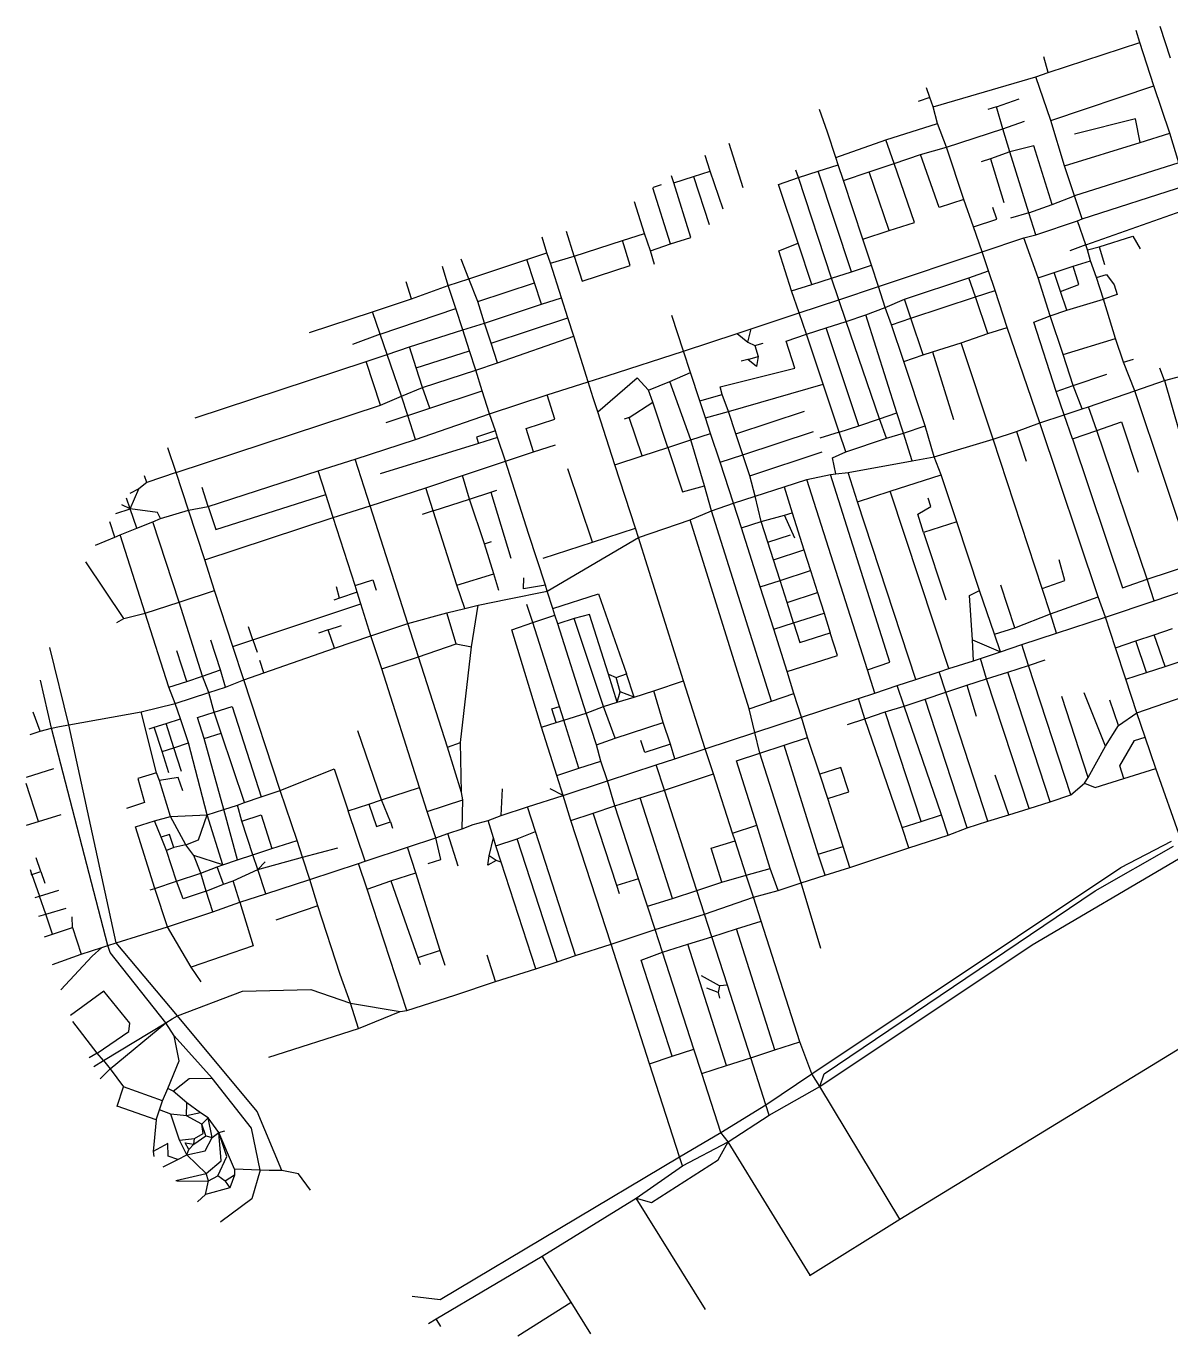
# Model space of a CAD drawing. Header units: metres. Extents: x 632497 to 636136, y 4834406 to 4837036.
# Drawn here: x 632497 to 634760, y 4834406 to 4836996 of the extents above; entities that cross this region are included whole.
import ezdxf

# ---------------------------------------------------------------- set-up
doc = ezdxf.new("R2010")
doc.units = ezdxf.units.M

msp = doc.modelspace()

# ---------------------------------------------------------------- linework, layer by layer
at = {"layer": 'ROADS'}
for points in [[(634698.6, 4836963.7), (634691.2, 4836987.5)], [(634738.3, 4836995.8), (634758.4, 4836933.2)], [(634517.4, 4836904.2), (634698.6, 4836963.7)], [(634725.9, 4836877.6), (634698.6, 4836963.7)], [(634517.4, 4836904.2), (634508.8, 4836934.9)], [(634493.1, 4836895.9), (634517.4, 4836904.2)], [(634289.8, 4836836.2), (634493.1, 4836895.9)], [(634522.4, 4836809.5), (634493.1, 4836895.9)], [(634522.4, 4836809.5), (634725.9, 4836877.6)], [(634757.8, 4836784.4), (634725.9, 4836877.6)], [(634283.4, 4836854.7), (634260.4, 4836846.8)], [(634283.4, 4836854.7), (634277, 4836873.8)], [(634289.8, 4836836.2), (634283.4, 4836854.7)], [(634415.3, 4836836.6), (634459.9, 4836852.3)], [(634080.9, 4836786), (634065.5, 4836831.1)], [(634298.8, 4836803.4), (634289.8, 4836836.2)], [(634415.3, 4836836.6), (634398.3, 4836830.8)], [(634427.4, 4836792.7), (634415.3, 4836836.6)], [(634196.5, 4836771), (634298.8, 4836803.4)], [(634316, 4836756.6), (634298.8, 4836803.4)], [(634427.4, 4836792.7), (634470.2, 4836808)], [(634549.9, 4836719.9), (634522.4, 4836809.5)], [(634699.4, 4836765.9), (634690.2, 4836812.5), (634569.2, 4836782.6)], [(634097.6, 4836736.2), (634080.9, 4836786)], [(634316, 4836756.6), (634427.4, 4836792.7)], [(634441.7, 4836747.2), (634427.4, 4836792.7)], [(634699.4, 4836765.9), (634757.8, 4836784.4)], [(634775.9, 4836725.8), (634757.8, 4836784.4)], [(633914.3, 4836676.3), (633886.8, 4836763.8)], [(634097.6, 4836736.2), (634196.5, 4836771)], [(634212.8, 4836724.1), (634196.5, 4836771)], [(634265.2, 4836741.9), (634316, 4836756.6)], [(634350.7, 4836653.3), (634316, 4836756.6)], [(634441.7, 4836747.2), (634403.4, 4836733.3)], [(634525.2, 4836643.5), (634489.2, 4836759.2), (634441.7, 4836747.2)], [(634479.1, 4836627), (634441.7, 4836747.2)], [(634549.9, 4836719.9), (634699.4, 4836765.9)], [(633849.1, 4836708.9), (633839.1, 4836740)], [(634062.6, 4836709.2), (634102.4, 4836721.9)], [(634102.4, 4836721.9), (634097.6, 4836736.2)], [(634112.7, 4836690.6), (634102.4, 4836721.9)], [(634163.2, 4836707.8), (634212.8, 4836724.1)], [(634202.8, 4836591.5), (634253.1, 4836607.9), (634212.8, 4836724.1)], [(634212.8, 4836724.1), (634265.2, 4836741.9)], [(634350.7, 4836653.3), (634301.9, 4836637), (634265.2, 4836741.9)], [(634403.4, 4836733.3), (634385, 4836727.4)], [(634403.4, 4836733.3), (634429.7, 4836647)], [(634775.9, 4836725.8), (634569.5, 4836660.6)], [(633777.4, 4836686.3), (633772.3, 4836700.1)], [(633777.4, 4836686.3), (633815.9, 4836698.3)], [(633815.9, 4836698.3), (633849.1, 4836708.9)], [(633815.9, 4836698.3), (633847, 4836603.7)], [(633875, 4836634.2), (633849.1, 4836708.9)], [(634022.7, 4836566.5), (633984, 4836682.8), (634023.9, 4836696.3)], [(634023.9, 4836696.3), (634018.4, 4836711.3)], [(634023.9, 4836696.3), (634062.6, 4836709.2)], [(634089, 4836497.9), (634023.9, 4836696.3)], [(634128.2, 4836510.4), (634062.6, 4836709.2)], [(634112.7, 4836690.6), (634163.2, 4836707.8)], [(634202.8, 4836591.5), (634163.2, 4836707.8)], [(634569.5, 4836660.6), (634549.9, 4836719.9)], [(633770.9, 4836565.6), (633735.5, 4836676.3)], [(633737.1, 4836677.5), (633752.9, 4836683)], [(633770.9, 4836565.6), (633810.8, 4836578.1), (633777.4, 4836686.3)], [(634150.6, 4836574.4), (634112.7, 4836690.6)], [(634584.8, 4836614.6), (634789.3, 4836680.8)], [(633719.4, 4836586.2), (633699.7, 4836648.5)], [(634369.5, 4836599.1), (634350.7, 4836653.3)], [(634479.1, 4836627), (634525.2, 4836643.5)], [(634525.2, 4836643.5), (634569.5, 4836660.6)], [(634584.8, 4836614.6), (634569.5, 4836660.6)], [(634369.5, 4836599.1), (634415.5, 4836614.4), (634407.8, 4836637)], [(634479.1, 4836627), (634442.7, 4836616.2)], [(634493, 4836583.4), (634479.1, 4836627)], [(634591.8, 4836563.3), (634804.8, 4836638.5)], [(634150.6, 4836574.4), (634202.8, 4836591.5)], [(634386.6, 4836549.6), (634369.5, 4836599.1)], [(634493, 4836583.4), (634575, 4836610.9)], [(634575, 4836610.9), (634584.8, 4836614.6)], [(634591.8, 4836563.3), (634575, 4836610.9)], [(633526.4, 4836547.4), (633516.7, 4836578.6)], [(633580, 4836541.4), (633564.8, 4836589.8)], [(633580, 4836541.4), (633595.7, 4836491.7), (633691.1, 4836522.9), (633675.8, 4836571.9)], [(633580, 4836541.4), (633675.8, 4836571.9)], [(633675.8, 4836571.9), (633719.4, 4836586.2)], [(633731, 4836551.8), (633719.4, 4836586.2)], [(633731, 4836551.8), (633770.9, 4836565.6)], [(634009.7, 4836472.2), (633984.8, 4836551.7), (634022.7, 4836566.5)], [(634049.8, 4836485.2), (634022.7, 4836566.5)], [(634167.9, 4836523.1), (634150.6, 4836574.4)], [(634386.6, 4836549.6), (634469.3, 4836577)], [(634469.3, 4836577), (634493, 4836583.4)], [(634497.3, 4836498.5), (634469.3, 4836577)], [(634618, 4836559.8), (634684.4, 4836580.9), (634699.5, 4836555.9)], [(633486.4, 4836534.2), (633526.4, 4836547.4)], [(633533.2, 4836527.3), (633526.4, 4836547.4)], [(633533.2, 4836527.3), (633580, 4836541.4)], [(633739.2, 4836524.7), (633731, 4836551.8)], [(634182.1, 4836480.8), (634386.6, 4836549.6)], [(634399.1, 4836512), (634386.6, 4836549.6)], [(634591.8, 4836563.3), (634560, 4836551.9)], [(634594.9, 4836553.3), (634591.8, 4836563.3)], [(634594.9, 4836553.3), (634618, 4836559.8)], [(634601.3, 4836531.9), (634594.9, 4836553.3)], [(634618, 4836559.8), (634628.9, 4836524.9)], [(633331.2, 4836482.9), (633319.8, 4836520.7)], [(633371.8, 4836496.3), (633356.4, 4836534.9)], [(633371.8, 4836496.3), (633486.4, 4836534.2)], [(633501.4, 4836488.4), (633486.4, 4836534.2)], [(633555.2, 4836458.5), (633533.2, 4836527.3)], [(634128.2, 4836510.4), (634167.9, 4836523.1)], [(634182.1, 4836480.8), (634167.9, 4836523.1)], [(634529.2, 4836509), (634567, 4836521.4)], [(634541.8, 4836471), (634577.8, 4836485.2), (634567, 4836521.4)], [(634567, 4836521.4), (634601.3, 4836531.9)], [(634612.6, 4836499.1), (634601.3, 4836531.9)], [(633258.4, 4836457), (633248.2, 4836490.2)], [(633331.2, 4836482.9), (633371.8, 4836496.3)], [(633389.6, 4836451.2), (633371.8, 4836496.3)], [(633389.6, 4836451.2), (633501.4, 4836488.4)], [(633515.4, 4836445.9), (633501.4, 4836488.4)], [(634049.8, 4836485.2), (634089, 4836497.9)], [(634089, 4836497.9), (634128.2, 4836510.4)], [(634103.5, 4836454.7), (634089, 4836497.9)], [(634233.4, 4836455.9), (634360.7, 4836498.2)], [(634360.7, 4836498.2), (634399.1, 4836512)], [(634373.7, 4836460.4), (634360.7, 4836498.2)], [(634412.3, 4836473), (634399.1, 4836512)], [(634497.3, 4836498.5), (634529.2, 4836509)], [(634521.5, 4836422.9), (634497.3, 4836498.5)], [(634541.8, 4836471), (634529.2, 4836509)], [(634612.6, 4836499.1), (634632.5, 4836504.8), (634647.6, 4836484.6), (634653.6, 4836465.1), (634626.6, 4836455.8)], [(634626.6, 4836455.8), (634612.6, 4836499.1)], [(633258.4, 4836457), (633331.2, 4836482.9)], [(633346.1, 4836437.7), (633331.2, 4836482.9)], [(634009.7, 4836472.2), (634049.8, 4836485.2)], [(634025.2, 4836428.7), (634009.7, 4836472.2)], [(634103.5, 4836454.7), (634182.1, 4836480.8)], [(634195.1, 4836439.8), (634182.1, 4836480.8)], [(634373.7, 4836460.4), (634412.3, 4836473)], [(634436.4, 4836400.3), (634412.3, 4836473)], [(634554.2, 4836434), (634541.8, 4836471)], [(633181.2, 4836431.2), (633258.4, 4836457)], [(633196.4, 4836386.8), (633346.1, 4836437.7)], [(633360.1, 4836395.5), (633346.1, 4836437.7)], [(633402.7, 4836408.9), (633389.6, 4836451.2)], [(633402.7, 4836408.9), (633515.4, 4836445.9)], [(633515.4, 4836445.9), (633555.2, 4836458.5)], [(633567.9, 4836418.9), (633555.2, 4836458.5)], [(634025.2, 4836428.7), (634103.5, 4836454.7)], [(634117.6, 4836412.2), (634103.5, 4836454.7)], [(634156.9, 4836424.8), (634195.1, 4836439.8)], [(634195.1, 4836439.8), (634233.4, 4836455.9)], [(634207.5, 4836405.5), (634195.1, 4836439.8)], [(634245.9, 4836418.4), (634233.4, 4836455.9)], [(634245.9, 4836418.4), (634373.7, 4836460.4)], [(634398.3, 4836387.9), (634373.7, 4836460.4)], [(634554.2, 4836434), (634626.6, 4836455.8)], [(634650.3, 4836378.6), (634626.6, 4836455.8)], [(633056.9, 4836390.3), (633181.2, 4836431.2)], [(633196.4, 4836386.8), (633181.2, 4836431.2)], [(633415.7, 4836369), (633567.9, 4836418.9)], [(633579.5, 4836382.9), (633567.9, 4836418.9)], [(633796.2, 4836353.1), (633772.9, 4836423.9)], [(633929.8, 4836397.2), (634025.2, 4836428.7)], [(634039.4, 4836387), (634025.2, 4836428.7)], [(634078.6, 4836399.5), (634117.6, 4836412.2)], [(634117.6, 4836412.2), (634156.9, 4836424.8)], [(634183.8, 4836219.3), (634117.6, 4836412.2)], [(634218, 4836231.4), (634156.9, 4836424.8)], [(634207.5, 4836405.5), (634245.9, 4836418.4)], [(634270.2, 4836345.8), (634245.9, 4836418.4)], [(634532.9, 4836273.8), (634488.7, 4836410.3), (634521.5, 4836422.9)], [(634521.5, 4836422.9), (634554.2, 4836434)], [(634546.9, 4836346.8), (634521.5, 4836422.9)], [(633196.4, 4836386.8), (633141.6, 4836366.4)], [(633210.2, 4836346.7), (633196.4, 4836386.8)], [(633254.5, 4836361.6), (633360.1, 4836395.5)], [(633360.1, 4836395.5), (633402.7, 4836408.9)], [(633373.2, 4836354), (633360.1, 4836395.5)], [(633415.7, 4836369), (633402.7, 4836408.9)], [(633796.2, 4836353.1), (633902.3, 4836388)], [(633873, 4836267.8), (633868.9, 4836282.7), (634016.1, 4836319.4), (633999.5, 4836373), (634039.4, 4836387)], [(633902.3, 4836388), (633929.8, 4836397.2)], [(633902.3, 4836388), (633923.6, 4836370.7)], [(633923.6, 4836370.7), (633929.8, 4836397.2)], [(634039.4, 4836387), (634078.6, 4836399.5)], [(634072.2, 4836288.1), (634039.4, 4836387)], [(634143, 4836205.7), (634078.6, 4836399.5)], [(634231.6, 4836332.8), (634207.5, 4836405.5)], [(634345.6, 4836369.6), (634398.3, 4836387.9)], [(634398.3, 4836387.9), (634436.4, 4836400.3)], [(634500.6, 4836211.4), (634436.4, 4836400.3)], [(633210.2, 4836346.7), (633254.5, 4836361.6)], [(633267.9, 4836320.2), (633254.5, 4836361.6)], [(633428.8, 4836330.1), (633415.7, 4836369)], [(633428.8, 4836330.1), (633579.5, 4836382.9)], [(633607.9, 4836292.6), (633579.5, 4836382.9)], [(633923.6, 4836370.7), (633937.6, 4836364.2)], [(633937.6, 4836364.2), (633953.7, 4836368.9)], [(633937.6, 4836364.2), (633943.7, 4836342.9)], [(634288.9, 4836351.7), (634345.6, 4836369.6)], [(634408.7, 4836179.2), (634345.6, 4836369.6)], [(634546.9, 4836346.8), (634650.3, 4836378.6)], [(634666.3, 4836331.2), (634650.3, 4836378.6)], [(632830.6, 4836221.1), (633168.6, 4836332.9)], [(633168.6, 4836332.9), (633210.2, 4836346.7)], [(633197.4, 4836246.2), (633168.6, 4836332.9)], [(633238.6, 4836264.3), (633210.2, 4836346.7)], [(633267.9, 4836320.2), (633373.2, 4836354)], [(633385.4, 4836315.5), (633373.2, 4836354)], [(633645.1, 4836304.6), (633796.2, 4836353.1)], [(633810.4, 4836311.1), (633796.2, 4836353.1)], [(633923.2, 4836336.9), (633910.5, 4836333.6)], [(633943.7, 4836342.9), (633940.6, 4836323.1), (633923.2, 4836336.9)], [(633923.2, 4836336.9), (633943.7, 4836342.9)], [(634231.6, 4836332.8), (634270.2, 4836345.8)], [(634274.2, 4836205.4), (634231.6, 4836332.8)], [(634270.2, 4836345.8), (634288.9, 4836351.7)], [(634288.9, 4836351.7), (634330.4, 4836218.4)], [(634566.7, 4836285.2), (634546.9, 4836346.8)], [(634666.3, 4836331.2), (634686, 4836337.3)], [(633280.5, 4836281.4), (633267.9, 4836320.2)], [(633280.5, 4836281.4), (633385.4, 4836315.5)], [(633385.4, 4836315.5), (633428.8, 4836330.1)], [(633398.5, 4836274.5), (633385.4, 4836315.5)], [(633769, 4836293.4), (633810.4, 4836311.1)], [(633828.9, 4836254.7), (633810.4, 4836311.1)], [(634566.7, 4836285.2), (634633.4, 4836308)], [(634688.6, 4836274.8), (634666.3, 4836331.2)], [(634747.2, 4836295.1), (634738.4, 4836319.7)], [(634747.2, 4836295.1), (634834.3, 4835992.9), (634887.5, 4836011.2), (634791.9, 4836307)], [(634747.2, 4836295.1), (634791.9, 4836307)], [(633238.6, 4836264.3), (633280.5, 4836281.4)], [(633294.6, 4836240.2), (633280.5, 4836281.4)], [(633526.9, 4836267.2), (633607.9, 4836292.6)], [(633607.9, 4836292.6), (633645.1, 4836304.6)], [(633618, 4836260.9), (633607.9, 4836292.6)], [(633626.6, 4836233.1), (633704.5, 4836300.8), (633727.1, 4836276.2)], [(633727.1, 4836276.2), (633769, 4836293.4)], [(633810.7, 4836177.8), (633769, 4836293.4)], [(633885.4, 4836234.1), (634072.2, 4836288.1)], [(634103.8, 4836193.4), (634072.2, 4836288.1)], [(634532.9, 4836273.8), (634566.7, 4836285.2)], [(634584.8, 4836239), (634566.7, 4836285.2)], [(634688.6, 4836274.8), (634747.2, 4836295.1)], [(633197.4, 4836246.2), (633238.6, 4836264.3)], [(633251.3, 4836226.1), (633238.6, 4836264.3)], [(633294.6, 4836240.2), (633398.5, 4836274.5)], [(633412.9, 4836229.3), (633398.5, 4836274.5)], [(633412.9, 4836229.3), (633526.9, 4836267.2)], [(633499.7, 4836154.4), (633485, 4836200.1), (633542.2, 4836219.1), (633526.9, 4836267.2)], [(633626.6, 4836233.1), (633618, 4836260.9)], [(633735.7, 4836252.6), (633727.1, 4836276.2)], [(633828.9, 4836254.7), (633873, 4836267.8)], [(633839.9, 4836221.5), (633828.9, 4836254.7)], [(633885.4, 4836234.1), (633873, 4836267.8)], [(634548.9, 4836227.6), (634532.9, 4836273.8)], [(634597.1, 4836243.4), (634688.6, 4836274.8)], [(634803.5, 4835931.8), (634688.6, 4836274.8)], [(632793, 4836113.2), (633197.4, 4836246.2)], [(633251.3, 4836226.1), (633294.6, 4836240.2)], [(633266.7, 4836178.6), (633412.9, 4836229.3)], [(633424.3, 4836195.4), (633412.9, 4836229.3)], [(633660.5, 4836128.6), (633626.6, 4836233.1)], [(633689.1, 4836222.1), (633735.7, 4836252.6)], [(633765.1, 4836162.5), (633735.7, 4836252.6)], [(633839.9, 4836221.5), (633885.4, 4836234.1)], [(633900, 4836189.6), (633885.4, 4836234.1)], [(633900, 4836189.6), (634035.8, 4836234.4)], [(634183.8, 4836219.3), (634218, 4836231.4)], [(634231.4, 4836191.3), (634218, 4836231.4)], [(634548.9, 4836227.6), (634584.8, 4836239)], [(634584.8, 4836239), (634597.1, 4836243.4)], [(634613.7, 4836196.2), (634597.1, 4836243.4)], [(633251.3, 4836226.1), (633207.8, 4836211.4)], [(633266.7, 4836178.6), (633251.3, 4836226.1)], [(633689.1, 4836222.1), (633678.9, 4836219.1)], [(633714.3, 4836146.3), (633689.1, 4836222.1)], [(633850, 4836190.3), (633839.9, 4836221.5)], [(634103.8, 4836193.4), (634143, 4836205.7)], [(634143, 4836205.7), (634183.8, 4836219.3)], [(634197.9, 4836181), (634183.8, 4836219.3)], [(634231.4, 4836191.3), (634274.2, 4836205.4)], [(634292, 4836144.2), (634274.2, 4836205.4)], [(634454.6, 4836194.6), (634500.6, 4836211.4)], [(634500.6, 4836211.4), (634548.9, 4836227.6)], [(634615.9, 4835867.7), (634500.6, 4836211.4)], [(634565.4, 4836179.6), (634548.9, 4836227.6)], [(634613.7, 4836196.2), (634662.6, 4836213.3), (634695.5, 4836114.3)], [(633146.8, 4836140), (633266.7, 4836178.6)], [(633424.3, 4836195.4), (633387.2, 4836183), (633391, 4836170.7)], [(633428.5, 4836182.8), (633391, 4836170.7)], [(633428.5, 4836182.8), (633424.3, 4836195.4)], [(633444.2, 4836135.7), (633428.5, 4836182.8)], [(633765.1, 4836162.5), (633810.7, 4836177.8)], [(633810.7, 4836177.8), (633850, 4836190.3)], [(633837.9, 4836087), (633810.7, 4836177.8)], [(633868.6, 4836133.5), (633850, 4836190.3)], [(633913.7, 4836148.2), (633900, 4836189.6)], [(633913.7, 4836148.2), (634053, 4836194.5)], [(634103.8, 4836193.4), (634065.6, 4836181.1)], [(634117, 4836153.9), (634103.8, 4836193.4)], [(634117, 4836153.9), (634197.9, 4836181)], [(634197.9, 4836181), (634231.4, 4836191.3)], [(634248.1, 4836136.3), (634231.4, 4836191.3)], [(634292, 4836144.2), (634408.7, 4836179.2)], [(634408.7, 4836179.2), (634454.6, 4836194.6)], [(634505.4, 4835884.2), (634408.7, 4836179.2)], [(634454.6, 4836194.6), (634473.6, 4836135.8)], [(634565.4, 4836179.6), (634613.7, 4836196.2)], [(634565.4, 4836179.6), (634664.3, 4835885.4), (634712.9, 4835902.1)], [(634712.9, 4835902.1), (634613.7, 4836196.2)], [(632793, 4836113.2), (632777, 4836162.3)], [(633391, 4836170.7), (633196.8, 4836110.7)], [(633444.2, 4836135.7), (633499.7, 4836154.4)], [(633499.7, 4836154.4), (633543.3, 4836168.1)], [(633714.3, 4836146.3), (633765.1, 4836162.5)], [(633765.1, 4836162.5), (633794.2, 4836075), (633837.9, 4836087)], [(633927.3, 4836106.8), (634070.6, 4836154.1)], [(634097.3, 4836111), (634090.8, 4836142.2), (634117, 4836153.9)], [(633074.2, 4836116.3), (633146.8, 4836140)], [(633176.6, 4836047.5), (633146.8, 4836140)], [(633359.2, 4836107.1), (633444.2, 4836135.7)], [(633489.6, 4835993), (633444.2, 4836135.7)], [(633660.5, 4836128.6), (633714.3, 4836146.3)], [(633701.4, 4836003.1), (633660.5, 4836128.6)], [(633868.6, 4836133.5), (633913.7, 4836148.2)], [(633895.4, 4836052.5), (633868.6, 4836133.5)], [(633927.3, 4836106.8), (633913.7, 4836148.2)], [(634121.7, 4836113.3), (634248.1, 4836136.3)], [(634248.1, 4836136.3), (634292, 4836144.2)], [(634305.9, 4836108.8), (634292, 4836144.2)], [(632735, 4836093.5), (632730.6, 4836106.9)], [(632793, 4836113.2), (632735, 4836093.5)], [(632817.6, 4836038.8), (632793, 4836113.2)], [(632856.8, 4836046.3), (633074.2, 4836116.3)], [(633089, 4836070), (633074.2, 4836116.3)], [(633286.7, 4836083.3), (633359.2, 4836107.1)], [(633373.5, 4836060.9), (633359.2, 4836107.1)], [(633616.3, 4835975.8), (633567.4, 4836120.9)], [(633938, 4836066.2), (633927.3, 4836106.8)], [(633995.6, 4836084.9), (634039.9, 4836099.2)], [(634039.9, 4836099.2), (634086.8, 4836109.1)], [(634160, 4835723.3), (634039.9, 4836099.2)], [(634086.8, 4836109.1), (634097.3, 4836111)], [(634160, 4835723.3), (634204.1, 4835738.2), (634086.8, 4836109.1)], [(634097.3, 4836111), (634121.7, 4836113.3)], [(634140.2, 4836055.1), (634121.7, 4836113.3)], [(634205, 4836076.1), (634305.9, 4836108.8)], [(634336.6, 4836016.1), (634305.9, 4836108.8)], [(632719.4, 4836081.3), (632701.6, 4836071.8)], [(632702.4, 4836041.6), (632719.4, 4836081.3)], [(632735, 4836093.5), (632719.4, 4836081.3)], [(632856.8, 4836046.3), (632844.5, 4836083.5)], [(633176.6, 4836047.5), (633286.7, 4836083.3)], [(633301.3, 4836037.6), (633286.7, 4836083.3)], [(633373.5, 4836060.9), (633415.5, 4836074.6)], [(633415.5, 4836074.6), (633427.3, 4836078.4)], [(633415.5, 4836074.6), (633454.9, 4835943.9)], [(633851.9, 4836037.8), (633837.9, 4836087)], [(633938, 4836066.2), (633995.6, 4836084.9)], [(633995.6, 4836084.9), (634011.1, 4836033.7)], [(634140.2, 4836055.1), (634205, 4836076.1)], [(634321, 4835725.5), (634205, 4836076.1)], [(632702.4, 4836041.6), (632685.8, 4836049.5)], [(632702.4, 4836041.6), (632695.3, 4836062.9)], [(632856.8, 4836046.3), (632871.8, 4836000.9), (633089, 4836070)], [(633103.7, 4836024.1), (633089, 4836070)], [(633103.7, 4836024.1), (633176.6, 4836047.5)], [(633251.5, 4835814.6), (633176.6, 4836047.5)], [(633301.3, 4836037.6), (633373.5, 4836060.9)], [(633402.6, 4835972.3), (633373.5, 4836060.9)], [(633851.9, 4836037.8), (633895.4, 4836052.5)], [(633895.4, 4836052.5), (633938, 4836066.2)], [(633910.8, 4836003.8), (633895.4, 4836052.5)], [(633949.8, 4836016.6), (633938, 4836066.2)], [(634255.8, 4835704), (634140.2, 4836055.1)], [(634271.1, 4835994.6), (634259.4, 4836030.7), (634285.5, 4836045.8), (634280.1, 4836062.8)], [(632673.6, 4836032.3), (632702.4, 4836041.6)], [(632762, 4836022.1), (632756.1, 4836034.4), (632702.4, 4836041.6)], [(632715.7, 4836003.2), (632702.4, 4836041.6)], [(632747.4, 4836015.9), (632762, 4836022.1)], [(632762, 4836022.1), (632817.6, 4836038.8)], [(632817.6, 4836038.8), (632856.8, 4836046.3)], [(632849.7, 4835940.6), (632817.6, 4836038.8)], [(632849.7, 4835940.6), (633103.7, 4836024.1)], [(633147, 4835889.6), (633103.7, 4836024.1)], [(633301.3, 4836037.6), (633279.5, 4836030.6)], [(633347.9, 4835890.3), (633301.3, 4836037.6)], [(633809.3, 4836019.5), (633851.9, 4836037.8)], [(633970.6, 4835661.2), (633851.9, 4836037.8)], [(633949.8, 4836016.6), (633995.7, 4836028.9)], [(633995.7, 4836028.9), (634011.1, 4836033.7)], [(634016.3, 4835983.4), (633995.7, 4836028.9)], [(634011.1, 4836033.7), (634034.5, 4835960.4)], [(632672.1, 4835985.4), (632661.8, 4836015.7)], [(632682.3, 4835989.8), (632715.7, 4836003.2)], [(632715.7, 4836003.2), (632747.4, 4836015.9)], [(632799.2, 4835856.8), (632747.4, 4836015.9)], [(633616.3, 4835975.8), (633701.4, 4836003.1)], [(633707.2, 4835985.1), (633701.4, 4836003.1)], [(633707.2, 4835985.1), (633809.3, 4836019.5)], [(633926.2, 4835645.7), (633809.3, 4836019.5)], [(633910.8, 4836003.8), (633949.8, 4836016.6)], [(633948.1, 4835887.5), (633910.8, 4836003.8)], [(633962.8, 4835975.6), (633949.8, 4836016.6)], [(634336.6, 4836016.1), (634271.1, 4835994.6)], [(634381.4, 4835880.1), (634336.6, 4836016.1)], [(632633.6, 4835969.7), (632672.1, 4835985.4)], [(632672.1, 4835985.4), (632682.3, 4835989.8)], [(632732.1, 4835835.2), (632682.3, 4835989.8)], [(633402.6, 4835972.3), (633416.7, 4835976.8)], [(633421.4, 4835913), (633402.6, 4835972.3)], [(633523.4, 4835890.8), (633489.6, 4835993)], [(633518.8, 4835944), (633616.3, 4835975.8)], [(633526.6, 4835878.7), (633707.2, 4835985.1)], [(633796, 4835701.2), (633707.2, 4835985.1)], [(633962.8, 4835975.6), (634007.6, 4835990)], [(633974.5, 4835940.8), (633962.8, 4835975.6)], [(634271.1, 4835994.6), (634314.9, 4835861.4)], [(633974.5, 4835940.8), (634034.5, 4835960.4)], [(634034.5, 4835960.4), (634047.6, 4835919.4)], [(632689.8, 4835824.7), (632614.8, 4835936.7)], [(632869.3, 4835879.9), (632849.7, 4835940.6)], [(633987.3, 4835900.1), (633974.5, 4835940.8)], [(633987.3, 4835900.1), (634047.6, 4835919.4)], [(634047.6, 4835919.4), (634061.2, 4835876.2)], [(634505.4, 4835884.2), (634550.4, 4835899.5), (634539.2, 4835940.7)], [(634712.9, 4835902.1), (634803.5, 4835931.8)], [(633147, 4835889.6), (633181.8, 4835901.2), (633188.5, 4835880.9)], [(633347.9, 4835890.3), (633421.4, 4835913)], [(633431.1, 4835880.3), (633421.4, 4835913)], [(633523.4, 4835890.8), (633480.1, 4835883.1), (633480.6, 4835905)], [(633948.1, 4835887.5), (633987.3, 4835900.1)], [(634001.4, 4835856.6), (633987.3, 4835900.1)], [(634726.8, 4835859.6), (634712.9, 4835902.1)], [(632799.2, 4835856.8), (632869.3, 4835879.9)], [(632905.3, 4835769.3), (632869.3, 4835879.9)], [(633116.4, 4835865.1), (633110.1, 4835887.4)], [(633151, 4835876.7), (633116.4, 4835865.1)], [(633151, 4835876.7), (633147, 4835889.6)], [(633158.3, 4835853.5), (633151, 4835876.7)], [(633363.8, 4835844.4), (633347.9, 4835890.3)], [(633448.4, 4835862.7), (633526.6, 4835878.7)], [(633526.6, 4835878.7), (633523.4, 4835890.8)], [(633538.2, 4835844.6), (633526.6, 4835878.7)], [(633538.2, 4835844.6), (633628, 4835873.2), (633683.5, 4835714.9)], [(633975, 4835803.7), (633948.1, 4835887.5)], [(634001.4, 4835856.6), (634061.2, 4835876.2)], [(634061.2, 4835876.2), (634074.6, 4835835.4)], [(634367.4, 4835782.2), (634361.9, 4835869.8), (634381.4, 4835880.1)], [(634411, 4835793.8), (634381.4, 4835880.1)], [(634451.2, 4835806.3), (634423.9, 4835890.6)], [(634521.7, 4835833.6), (634505.4, 4835884.2)], [(634521.7, 4835833.6), (634615.9, 4835867.7)], [(634630.5, 4835827), (634615.9, 4835867.7)], [(634726.8, 4835859.6), (634816.1, 4835889.9)], [(632732.1, 4835835.2), (632799.2, 4835856.8)], [(632845.2, 4835710.4), (632799.2, 4835856.8)], [(632944.9, 4835782.7), (633158.3, 4835853.5)], [(633116.4, 4835865.1), (633104.7, 4835861.2)], [(633177.8, 4835790.1), (633158.3, 4835853.5)], [(633328.2, 4835836), (633363.8, 4835844.4)], [(633363.8, 4835844.4), (633390, 4835850.7)], [(633377, 4835768.3), (633390, 4835850.7)], [(633390, 4835850.7), (633448.4, 4835862.7)], [(633498.2, 4835816.7), (633486.8, 4835852.5)], [(633542.2, 4835831.2), (633538.2, 4835844.6)], [(634013.8, 4835815.8), (634001.4, 4835856.6)], [(634630.5, 4835827), (634726.8, 4835859.6)], [(632675.8, 4835816.9), (632689.8, 4835824.7)], [(632689.8, 4835824.7), (632732.1, 4835835.2)], [(632778.7, 4835688.6), (632732.1, 4835835.2)], [(633177.8, 4835790.1), (633251.5, 4835814.6)], [(633251.5, 4835814.6), (633328.2, 4835836)], [(633272.1, 4835749.1), (633251.5, 4835814.6)], [(633347.1, 4835774.7), (633328.2, 4835836)], [(633515.6, 4835609.6), (633457, 4835802.1), (633498.2, 4835816.7)], [(633498.2, 4835816.7), (633542.2, 4835831.2)], [(633550.8, 4835650.5), (633498.2, 4835816.7)], [(633547.6, 4835814.1), (633542.2, 4835831.2)], [(633580, 4835824.7), (633547.6, 4835814.1)], [(633648, 4835714.8), (633610.6, 4835832.3), (633580, 4835824.7)], [(633638.2, 4835650.5), (633580, 4835824.7)], [(633975, 4835803.7), (634013.8, 4835815.8)], [(634013.8, 4835815.8), (634074.6, 4835835.4)], [(634013.8, 4835815.8), (634026.5, 4835777.3), (634086.3, 4835796)], [(634074.6, 4835835.4), (634086.3, 4835796)], [(634451.2, 4835806.3), (634521.7, 4835833.6)], [(634534.1, 4835795.5), (634521.7, 4835833.6)], [(634534.1, 4835795.5), (634630.5, 4835827)], [(634650.1, 4835766.7), (634630.5, 4835827)], [(632944.9, 4835782.7), (632935.9, 4835808.3)], [(633094, 4835802.5), (633074.3, 4835795.5)], [(633094, 4835802.5), (633120.2, 4835811.1)], [(633106, 4835766), (633094, 4835802.5)], [(633106, 4835766), (633177.8, 4835790.1)], [(633199.7, 4835725), (633177.8, 4835790.1)], [(633603.8, 4835637.5), (633547.6, 4835814.1)], [(634001.5, 4835720), (633975, 4835803.7)], [(634001.5, 4835720), (634101, 4835751.7), (634086.3, 4835796)], [(634411, 4835793.8), (634451.2, 4835806.3)], [(634423, 4835758.7), (634411, 4835793.8)], [(634465.4, 4835772.9), (634534.1, 4835795.5)], [(634690.9, 4835780.4), (634727.2, 4835792.6)], [(634727.2, 4835792.6), (634763.2, 4835804.8)], [(634748.3, 4835729.5), (634727.2, 4835792.6)], [(632581, 4835614.1), (632543.1, 4835767)], [(632880.9, 4835723.1), (632861.7, 4835781.8)], [(632905.3, 4835769.3), (632944.9, 4835782.7)], [(632926.8, 4835703.4), (632905.3, 4835769.3)], [(632944.9, 4835782.7), (632953.3, 4835758)], [(632966.6, 4835717.4), (633106, 4835766)], [(633272.1, 4835749.1), (633347.1, 4835774.7)], [(633347.1, 4835774.7), (633377, 4835768.3)], [(633355.7, 4835579.2), (633377, 4835768.3)], [(634369.9, 4835741.2), (634367.4, 4835782.2)], [(634367.4, 4835782.2), (634423, 4835758.7)], [(634423, 4835758.7), (634465.4, 4835772.9)], [(634478.4, 4835732), (634465.4, 4835772.9)], [(634650.1, 4835766.7), (634690.9, 4835780.4)], [(634670.9, 4835704.7), (634650.1, 4835766.7)], [(634712, 4835718), (634690.9, 4835780.4)], [(632814, 4835700.2), (632794.7, 4835760.7)], [(632966.6, 4835717.4), (632958.9, 4835741.7)], [(633199.7, 4835725), (633272.1, 4835749.1)], [(633329.4, 4835570.2), (633272.1, 4835749.1)], [(634321, 4835725.5), (634369.9, 4835741.2)], [(634369.9, 4835741.2), (634383.3, 4835745.6)], [(634383.3, 4835745.6), (634423, 4835758.7)], [(634395.6, 4835705.3), (634383.3, 4835745.6)], [(634478.4, 4835732), (634511.1, 4835742.7)], [(634748.3, 4835729.5), (634784.4, 4835741.6)], [(632845.2, 4835710.4), (632880.9, 4835723.1)], [(632891, 4835689.1), (632880.9, 4835723.1)], [(632926.8, 4835703.4), (632966.6, 4835717.4)], [(633274.5, 4835490.2), (633199.7, 4835725)], [(633665.4, 4835659.5), (633648, 4835714.8)], [(633648, 4835714.8), (633663.4, 4835708.2)], [(633663.4, 4835708.2), (633683.5, 4835714.9)], [(633698.7, 4835668.9), (633683.5, 4835714.9)], [(634014.7, 4835676.6), (634001.5, 4835720)], [(634174.4, 4835677.3), (634160, 4835723.3)], [(634255.8, 4835704), (634302.1, 4835719.1)], [(634302.1, 4835719.1), (634321, 4835725.5)], [(634314.9, 4835678.7), (634302.1, 4835719.1)], [(634395.6, 4835705.3), (634437.3, 4835718.4)], [(634437.3, 4835718.4), (634478.4, 4835732)], [(634521.3, 4835462), (634437.3, 4835718.4)], [(634561.9, 4835476.2), (634478.4, 4835732)], [(634670.9, 4835704.7), (634712, 4835718)], [(634692.6, 4835638.4), (634920.3, 4835716.8)], [(634712, 4835718), (634748.3, 4835729.5)], [(632546.5, 4835608), (632525, 4835703)], [(632778.7, 4835688.6), (632814, 4835700.2)], [(632791, 4835656.6), (632778.7, 4835688.6)], [(632814, 4835700.2), (632845.2, 4835710.4)], [(632857.6, 4835678.1), (632845.2, 4835710.4)], [(632857.6, 4835678.1), (632891, 4835689.1)], [(632891, 4835689.1), (632926.8, 4835703.4)], [(632999.1, 4835484.7), (632926.8, 4835703.4)], [(633671, 4835679.7), (633663.4, 4835708.2)], [(633737.5, 4835681.4), (633796, 4835701.2)], [(633838.8, 4835567.1), (633796, 4835701.2)], [(634174.4, 4835677.3), (634219, 4835692.4)], [(634219, 4835692.4), (634255.8, 4835704)], [(634232.9, 4835651.3), (634219, 4835692.4)], [(634314.9, 4835678.7), (634356.2, 4835692.5)], [(634356.2, 4835692.5), (634395.6, 4835705.3)], [(634356.2, 4835692.5), (634375.2, 4835631.2)], [(634479.7, 4835448.9), (634395.6, 4835705.3)], [(634692.6, 4835638.4), (634670.9, 4835704.7)], [(632791, 4835656.6), (632857.6, 4835678.1)], [(632868.4, 4835639.6), (632857.6, 4835678.1)], [(633638.2, 4835650.5), (633665.4, 4835659.5)], [(633665.4, 4835659.5), (633671, 4835679.7)], [(633665.4, 4835659.5), (633698.7, 4835668.9)], [(633698.7, 4835668.9), (633671, 4835679.7)], [(633698.7, 4835668.9), (633737.5, 4835681.4)], [(633756.2, 4835618.9), (633737.5, 4835681.4)], [(633926.2, 4835645.7), (633970.6, 4835661.2)], [(633970.6, 4835661.2), (634014.7, 4835676.6)], [(634029.6, 4835629.4), (634014.7, 4835676.6)], [(634029.6, 4835629.4), (634142.1, 4835666.4)], [(634142.1, 4835666.4), (634174.4, 4835677.3)], [(634154.6, 4835626.5), (634142.1, 4835666.4)], [(634232.9, 4835651.3), (634274.2, 4835665)], [(634274.2, 4835665), (634314.9, 4835678.7)], [(634357, 4835410.8), (634274.2, 4835665)], [(634397.8, 4835423.7), (634314.9, 4835678.7)], [(634596.5, 4835510.2), (634544.1, 4835670.2)], [(634630.5, 4835572.4), (634588.2, 4835677.5)], [(634656.5, 4835613), (634639.3, 4835662.9)], [(632524, 4835601.6), (632510.5, 4835639.6)], [(632581, 4835614.1), (632724, 4835640)], [(632724, 4835640), (632791, 4835656.6)], [(632754.3, 4835519.7), (632724, 4835640)], [(632801.5, 4835626.5), (632791, 4835656.6)], [(632848.3, 4835587.5), (632835.1, 4835628.7), (632868.4, 4835639.6)], [(632868.4, 4835639.6), (632904.1, 4835650.9), (632961.3, 4835472.1)], [(632882.2, 4835598), (632868.4, 4835639.6)], [(633544.8, 4835618.8), (633536.2, 4835646.1), (633550.8, 4835650.5)], [(633559.4, 4835623.4), (633550.8, 4835650.5)], [(633559.4, 4835623.4), (633603.8, 4835637.5)], [(633603.8, 4835637.5), (633638.2, 4835650.5)], [(633624.3, 4835574.9), (633603.8, 4835637.5)], [(633661.2, 4835587.7), (633638.2, 4835650.5)], [(633937.3, 4835599.3), (633926.2, 4835645.7)], [(634154.6, 4835626.5), (634195.1, 4835640)], [(634195.1, 4835640), (634232.9, 4835651.3)], [(634266.3, 4835423.4), (634195.1, 4835640)], [(634306.2, 4835436.2), (634232.9, 4835651.3)], [(634656.5, 4835613), (634692.6, 4835638.4)], [(634709.4, 4835590), (634692.6, 4835638.4)], [(632524, 4835601.6), (632546.5, 4835608)], [(632546.5, 4835608), (632562.7, 4835610.8)], [(632657.8, 4835178.1), (632546.5, 4835608)], [(632562.7, 4835610.8), (632581, 4835614.1)], [(632674.9, 4835183.5), (632581, 4835614.1)], [(632739.7, 4835606.8), (632749.6, 4835609.8)], [(632749.6, 4835609.8), (632773.4, 4835617.1)], [(632765.2, 4835561.8), (632749.6, 4835609.8)], [(632773.4, 4835617.1), (632801.5, 4835626.5)], [(632788.4, 4835568.7), (632773.4, 4835617.1)], [(632817.4, 4835578.5), (632801.5, 4835626.5)], [(633515.6, 4835609.6), (633544.8, 4835618.8)], [(633545.8, 4835514.4), (633515.6, 4835609.6)], [(633544.8, 4835618.8), (633559.4, 4835623.4)], [(633589.4, 4835528.5), (633559.4, 4835623.4)], [(633661.2, 4835587.7), (633756.2, 4835618.9)], [(633770.5, 4835576.3), (633756.2, 4835618.9)], [(633937.3, 4835599.3), (634029.6, 4835629.4)], [(634041.4, 4835589.5), (634029.6, 4835629.4)], [(634120.5, 4835615.1), (634154.6, 4835626.5)], [(634228.4, 4835411.2), (634154.6, 4835626.5)], [(634630.5, 4835572.4), (634656.5, 4835613)], [(632504.8, 4835595.2), (632524, 4835601.6)], [(632848.3, 4835587.5), (632882.2, 4835598)], [(632887.3, 4835447.2), (632848.3, 4835587.5)], [(632928.4, 4835460.7), (632882.2, 4835598)], [(633199.3, 4835465.9), (633152.4, 4835602.6)], [(633624.3, 4835574.9), (633661.2, 4835587.7)], [(633770.5, 4835576.3), (633719.8, 4835559.5), (633712.2, 4835583.6)], [(633838.8, 4835567.1), (633937.3, 4835599.3)], [(633947.1, 4835558.1), (633937.3, 4835599.3)], [(633995.3, 4835574.3), (634041.4, 4835589.5)], [(634065.9, 4835516.7), (634041.4, 4835589.5)], [(634667.1, 4835508.1), (634659.3, 4835533.1), (634688.2, 4835583.2), (634709.4, 4835590)], [(634730.4, 4835528.2), (634709.4, 4835590)], [(632765.2, 4835561.8), (632788.4, 4835568.7)], [(632778.7, 4835519.4), (632765.2, 4835561.8)], [(632788.4, 4835568.7), (632817.4, 4835578.5)], [(632803.8, 4835522.3), (632788.4, 4835568.7)], [(632854.6, 4835436.7), (632817.4, 4835578.5)], [(633329.4, 4835570.2), (633355.7, 4835579.2)], [(633357.5, 4835480.4), (633329.4, 4835570.2)], [(633357.5, 4835480.4), (633355.7, 4835579.2)], [(633633, 4835542.8), (633624.3, 4835574.9)], [(633779.3, 4835547.2), (633770.5, 4835576.3)], [(633779.3, 4835547.2), (633838.8, 4835567.1)], [(633855.3, 4835517.6), (633838.8, 4835567.1)], [(633941, 4835415.9), (633901, 4835543.2), (633947.1, 4835558.1)], [(633947.1, 4835558.1), (633995.3, 4835574.3)], [(634028.7, 4835301.8), (633947.1, 4835558.1)], [(634062.8, 4835358.6), (633995.3, 4835574.3)], [(634596.5, 4835510.2), (634630.5, 4835572.4)], [(633589.4, 4835528.5), (633633, 4835542.8)], [(633645.8, 4835503.4), (633633, 4835542.8)], [(633645.8, 4835503.4), (633742.3, 4835535.4)], [(633742.3, 4835535.4), (633779.3, 4835547.2)], [(633758.6, 4835485.4), (633742.3, 4835535.4)], [(634081.4, 4835468.4), (634123.3, 4835482.1), (634107.5, 4835530.2), (634065.9, 4835516.7)], [(632497, 4835510.8), (632551.5, 4835528)], [(632754.3, 4835519.7), (632717.6, 4835508.5), (632730.3, 4835460.8), (632694.9, 4835449)], [(632760, 4835504.1), (632754.3, 4835519.7)], [(632806.1, 4835483.9), (632796.9, 4835510.5), (632760, 4835504.1)], [(632782.2, 4835432.9), (632760, 4835504.1)], [(632999.1, 4835484.7), (633105.6, 4835527.2), (633133, 4835444.2)], [(633545.8, 4835514.4), (633589.4, 4835528.5)], [(633558.6, 4835474.6), (633545.8, 4835514.4)], [(633558.6, 4835474.6), (633645.8, 4835503.4)], [(633660.8, 4835453.9), (633645.8, 4835503.4)], [(633758.6, 4835485.4), (633855.3, 4835517.6)], [(633893.3, 4835399.9), (633855.3, 4835517.6)], [(634081.4, 4835468.4), (634065.9, 4835516.7)], [(634439.2, 4835436.4), (634412.8, 4835514.7)], [(634589, 4835499.2), (634596.5, 4835510.2)], [(634589, 4835499.2), (634610, 4835490.2), (634667.1, 4835508.1)], [(634667.1, 4835508.1), (634730.4, 4835528.2)], [(634779.7, 4835388.1), (634730.4, 4835528.2)], [(632521.1, 4835423.5), (632496.7, 4835498.6)], [(632961.3, 4835472.1), (632999.1, 4835484.7)], [(633032.2, 4835385.8), (632999.1, 4835484.7)], [(633199.3, 4835465.9), (633274.5, 4835490.2)], [(633289.5, 4835443.1), (633274.5, 4835490.2)], [(633359.9, 4835466.1), (633357.5, 4835480.4)], [(633435.6, 4835435.1), (633438.4, 4835488.1)], [(633558.6, 4835474.6), (633532.8, 4835487.7)], [(633710.4, 4835469.9), (633758.6, 4835485.4)], [(633822.8, 4835287), (633758.6, 4835485.4)], [(634561.9, 4835476.2), (634589, 4835499.2)], [(632887.3, 4835447.2), (632914.3, 4835455.7)], [(632914.3, 4835455.7), (632928.4, 4835460.7)], [(632922.9, 4835423.8), (632914.3, 4835455.7)], [(632928.4, 4835460.7), (632961.3, 4835472.1)], [(633133, 4835444.2), (633174.1, 4835457.4)], [(633174.1, 4835457.4), (633199.3, 4835465.9)], [(633174.1, 4835457.4), (633189.1, 4835413.1), (633217, 4835422.3)], [(633217, 4835422.3), (633199.3, 4835465.9)], [(633289.5, 4835443.1), (633359.9, 4835466.1)], [(633358.6, 4835408.5), (633359.9, 4835466.1)], [(633435.6, 4835435.1), (633487.9, 4835452.1)], [(633487.9, 4835452.1), (633558.6, 4835474.6)], [(633503.4, 4835403.3), (633487.9, 4835452.1)], [(633573.7, 4835424.9), (633558.6, 4835474.6)], [(633617.9, 4835439.6), (633660.8, 4835453.9)], [(633660.8, 4835453.9), (633710.4, 4835469.9)], [(633707.6, 4835310.2), (633660.8, 4835453.9)], [(633774.3, 4835271.2), (633710.4, 4835469.9)], [(634111.8, 4835374.1), (634081.4, 4835468.4)], [(634479.7, 4835448.9), (634521.3, 4835462)], [(634521.3, 4835462), (634561.9, 4835476.2)], [(632521.1, 4835423.5), (632566.1, 4835437)], [(632750.3, 4835424.6), (632782.2, 4835432.9)], [(632782.2, 4835432.9), (632854.6, 4835436.7)], [(632812.4, 4835377.4), (632782.2, 4835432.9)], [(632812.4, 4835377.4), (632837.2, 4835386.7), (632854.6, 4835436.7)], [(632854.6, 4835436.7), (632887.3, 4835447.2)], [(632885.2, 4835337.4), (632854.6, 4835436.7)], [(632914.3, 4835347.3), (632887.3, 4835447.2)], [(632922.9, 4835423.8), (632961.2, 4835436.5), (632982.4, 4835369.7)], [(633166.6, 4835344.6), (633133, 4835444.2)], [(633306.5, 4835391.2), (633289.5, 4835443.1)], [(633410.1, 4835425.5), (633435.6, 4835435.1)], [(633573.7, 4835424.9), (633617.9, 4835439.6)], [(633664.7, 4835296.5), (633617.9, 4835439.6)], [(634266.3, 4835423.4), (634306.2, 4835436.2)], [(634319.8, 4835396.2), (634306.2, 4835436.2)], [(634397.8, 4835423.7), (634439.2, 4835436.4)], [(634439.2, 4835436.4), (634479.7, 4835448.9)], [(632497, 4835416.3), (632521.1, 4835423.5)], [(632751.1, 4835291), (632712.6, 4835412.7), (632750.3, 4835424.6)], [(632763.3, 4835392), (632750.3, 4835424.6)], [(632944.6, 4835357.2), (632922.9, 4835423.8)], [(633217, 4835422.3), (633220.7, 4835410.3)], [(633330.1, 4835399.3), (633358.6, 4835408.5)], [(633358.6, 4835408.5), (633380.1, 4835417.5)], [(633380.1, 4835417.5), (633410.1, 4835425.5)], [(633420.7, 4835391), (633410.1, 4835425.5)], [(633467.7, 4835388.7), (633503.4, 4835403.3)], [(633582.7, 4835158), (633503.4, 4835403.3)], [(633653, 4835181), (633573.7, 4835424.9)], [(633893.3, 4835399.9), (633941, 4835415.9)], [(633898.3, 4835384.7), (633893.3, 4835399.9)], [(633967.5, 4835330.3), (633941, 4835415.9)], [(634228.4, 4835411.2), (634266.3, 4835423.4)], [(634242.1, 4835370.9), (634228.4, 4835411.2)], [(634319.8, 4835396.2), (634357, 4835410.8)], [(634357, 4835410.8), (634397.8, 4835423.7)], [(632788.9, 4835371.7), (632780.1, 4835397.3), (632763.3, 4835392)], [(632773.9, 4835366.1), (632763.3, 4835392)], [(632812.4, 4835377.4), (632788.9, 4835371.7)], [(632827.9, 4835355.9), (632812.4, 4835377.4)], [(632982.4, 4835369.7), (633032.2, 4835385.8)], [(633043, 4835352.8), (633032.2, 4835385.8)], [(633250.7, 4835372.7), (633306.5, 4835391.2)], [(633291.5, 4835340.2), (633316.7, 4835348.1), (633306.5, 4835391.2)], [(633306.5, 4835391.2), (633330.1, 4835399.3)], [(633350.6, 4835335.1), (633330.1, 4835399.3)], [(633412, 4835355.1), (633420.7, 4835391)], [(633425.5, 4835375.4), (633420.7, 4835391)], [(633425.5, 4835375.4), (633467.7, 4835388.7)], [(633436.1, 4835343.1), (633425.5, 4835375.4)], [(633546.4, 4835145.8), (633467.7, 4835388.7)], [(633872.2, 4835303.4), (633851.3, 4835370.2), (633898.3, 4835384.7)], [(633920.2, 4835317), (633898.3, 4835384.7)], [(634050, 4834924.5), (634661, 4835332.4), (634761.1, 4835384.5)], [(634062.8, 4835358.6), (634111.8, 4835374.1)], [(634065.8, 4834899), (634074.1, 4834924.1), (634609.9, 4835286.2), (634765.3, 4835374.5)], [(634125, 4835332.2), (634111.8, 4835374.1)], [(634242.1, 4835370.9), (634319.8, 4835396.2)], [(632525.7, 4835324.3), (632516.5, 4835351.4)], [(632788.9, 4835371.7), (632773.9, 4835366.1)], [(632793.8, 4835305.1), (632773.9, 4835366.1)], [(632841.9, 4835321.4), (632827.9, 4835355.9)], [(632885.2, 4835337.4), (632827.9, 4835355.9)], [(632914.3, 4835347.3), (632944.6, 4835357.2)], [(632944.6, 4835357.2), (632982.4, 4835369.7)], [(632954.4, 4835328.5), (632944.6, 4835357.2)], [(632954.4, 4835328.5), (633043, 4835352.8)], [(633043, 4835352.8), (633112.7, 4835371.4)], [(633057.5, 4835308.4), (633043, 4835352.8)], [(633166.6, 4835344.6), (633250.7, 4835372.7)], [(633267.1, 4835322), (633250.7, 4835372.7)], [(633425.6, 4835346.2), (633409.5, 4835337), (633412, 4835355.1)], [(633425.6, 4835346.2), (633412, 4835355.1)], [(634076.1, 4835317.1), (634062.8, 4835358.6)], [(634065.8, 4834899), (634485.5, 4835179.1), (634775.1, 4835349.5)], [(634125, 4835332.2), (634242.1, 4835370.9)], [(632508.1, 4835318.7), (632505, 4835327.4)], [(632508.1, 4835318.7), (632525.7, 4835324.3)], [(632525.7, 4835324.3), (632533.3, 4835301.4)], [(632841.9, 4835321.4), (632874, 4835333.7)], [(632874, 4835333.7), (632885.2, 4835337.4)], [(632887, 4835299.3), (632874, 4835333.7)], [(632885.2, 4835337.4), (632914.3, 4835347.3)], [(632906.2, 4835305.7), (632954.4, 4835328.5)], [(632954.4, 4835328.5), (632969.1, 4835343.5)], [(632970.6, 4835280), (632954.4, 4835328.5)], [(633057.5, 4835308.4), (633154, 4835340.4)], [(633154, 4835340.4), (633166.6, 4835344.6)], [(633171.1, 4835289.4), (633154, 4835340.4)], [(633436.1, 4835343.1), (633425.6, 4835346.2)], [(633504.4, 4835132), (633436.1, 4835343.1)], [(633920.2, 4835317), (633967.5, 4835330.3)], [(633983.3, 4835287.1), (633967.5, 4835330.3)], [(634076.1, 4835317.1), (634125, 4835332.2)], [(632506.6, 4835318.1), (632508.1, 4835318.7)], [(632508.1, 4835318.7), (632523.3, 4835275.6)], [(632751.1, 4835291), (632793.8, 4835305.1)], [(632793.8, 4835305.1), (632841.9, 4835321.4)], [(632852.6, 4835285.3), (632807.3, 4835270.1), (632793.8, 4835305.1)], [(632852.6, 4835285.3), (632841.9, 4835321.4)], [(632852.6, 4835285.3), (632887, 4835299.3)], [(632887, 4835299.3), (632906.2, 4835305.7)], [(632919.3, 4835263.8), (632906.2, 4835305.7)], [(632970.6, 4835280), (633057.5, 4835308.4)], [(633073.1, 4835256.2), (633057.5, 4835308.4)], [(633171.1, 4835289.4), (633217.9, 4835305.7)], [(633217.9, 4835305.7), (633267.1, 4835322)], [(633217.9, 4835305.7), (633271.2, 4835154)], [(633315.5, 4835168.2), (633267.1, 4835322)], [(633707.6, 4835310.2), (633664.7, 4835296.5)], [(633669.9, 4835280.1), (633664.7, 4835296.5)], [(633725.3, 4835255.8), (633707.6, 4835310.2)], [(633822.8, 4835287), (633872.2, 4835303.4)], [(633872.2, 4835303.4), (633920.2, 4835317)], [(633934.4, 4835273.9), (633920.2, 4835317)], [(633983.3, 4835287.1), (634028.7, 4835301.8)], [(634028.7, 4835301.8), (634076.1, 4835317.1)], [(634068.1, 4835172.1), (634028.7, 4835301.8)], [(632514.2, 4835272.7), (632523.3, 4835275.6)], [(632523.3, 4835275.6), (632560.9, 4835287.3)], [(632535.2, 4835240.2), (632523.3, 4835275.6)], [(632741.5, 4835288.2), (632751.1, 4835291)], [(632776.1, 4835215.2), (632751.1, 4835291)], [(632865.8, 4835244.8), (632852.6, 4835285.3)], [(632919.3, 4835263.8), (632970.6, 4835280)], [(633249.3, 4835049.8), (633171.1, 4835289.4)], [(633725.3, 4835255.8), (633774.3, 4835271.2)], [(633774.3, 4835271.2), (633822.8, 4835287)], [(633837.9, 4835240.1), (633822.8, 4835287)], [(633837.9, 4835240.1), (633934.4, 4835273.9)], [(633934.4, 4835273.9), (633983.3, 4835287.1)], [(633949.6, 4835226.3), (633934.4, 4835273.9)], [(632535.2, 4835240.2), (632575.5, 4835251.6)], [(632776.1, 4835215.2), (632865.8, 4835244.8)], [(632919.3, 4835263.8), (632945.3, 4835177.7), (632822.9, 4835135.1)], [(632865.8, 4835244.8), (632919.3, 4835263.8)], [(633073.1, 4835256.2), (632990.2, 4835228.3)], [(633117.6, 4835121), (633073.1, 4835256.2)], [(633740.3, 4835210), (633725.3, 4835255.8)], [(632521.8, 4835236), (632535.2, 4835240.2)], [(632548.4, 4835200.8), (632535.2, 4835240.2)], [(632588.2, 4835213.4), (632587.4, 4835234.5)], [(633740.3, 4835210), (633837.9, 4835240.1)], [(633852.5, 4835195), (633837.9, 4835240.1)], [(633901.4, 4835211.1), (633949.6, 4835226.3)], [(634026.3, 4834987.8), (633949.6, 4835226.3)], [(632532.8, 4835195.4), (632548.4, 4835200.8)], [(632548.4, 4835200.8), (632588.2, 4835213.4)], [(632588.2, 4835213.4), (632605.5, 4835160.7)], [(632674.9, 4835183.5), (632776.1, 4835215.2)], [(632822.9, 4835135.1), (632776.1, 4835215.2)], [(633653, 4835181), (633740.3, 4835210)], [(633754.8, 4835164.8), (633740.3, 4835210)], [(633804.9, 4835180.6), (633852.5, 4835195)], [(633852.5, 4835195), (633901.4, 4835211.1)], [(633883, 4835099.6), (633852.5, 4835195)], [(633976.9, 4834971.7), (633901.4, 4835211.1)], [(632605.5, 4835160.7), (632646.1, 4835174.4)], [(632626.9, 4835157.1), (632646.1, 4835174.4)], [(632646.1, 4835174.4), (632657.8, 4835178.1)], [(632657.8, 4835178.1), (632674.9, 4835183.5)], [(632662.6, 4835164.4), (632657.8, 4835178.1)], [(632796, 4835039.3), (632674.9, 4835183.5)], [(633315.5, 4835168.2), (633271.2, 4835154)], [(633325.2, 4835138.6), (633315.5, 4835168.2)], [(633582.7, 4835158), (633653, 4835181)], [(633728.9, 4834944.1), (633653, 4835181)], [(633754.8, 4835164.8), (633804.9, 4835180.6)], [(633881.6, 4834940.7), (633804.9, 4835180.6)], [(632548.5, 4835140.2), (632605.5, 4835160.7)], [(632565, 4835090.4), (632626.9, 4835157.1)], [(632772.5, 4835025.2), (632662.6, 4835164.4)], [(633271.2, 4835154), (633275.7, 4835140.7)], [(633424.3, 4835106.7), (633408.4, 4835158.9)], [(633504.4, 4835132), (633546.4, 4835145.8)], [(633546.4, 4835145.8), (633582.7, 4835158)], [(633774.1, 4834959), (633712.4, 4835149.1), (633754.8, 4835164.8)], [(633816.8, 4834973), (633754.8, 4835164.8)], [(632842.7, 4835106.1), (632822.9, 4835135.1)], [(633137.8, 4835064.3), (633117.6, 4835121)], [(633424.3, 4835106.7), (633504.4, 4835132)], [(633867.2, 4835098.5), (633831.8, 4835118)], [(632796, 4835039.3), (632924.4, 4835088), (633059.4, 4835090.8)], [(633059.4, 4835090.8), (633137.8, 4835064.3)], [(633344.2, 4835080), (633424.3, 4835106.7)], [(633865, 4835085.2), (633842.5, 4835093.4)], [(633867.2, 4835098.5), (633865, 4835085.2)], [(633883, 4835099.6), (633867.2, 4835098.5)], [(633929.7, 4834956.1), (633883, 4835099.6)], [(632636.9, 4834965.4), (632699.3, 4835007.8), (632701.7, 4835024.6), (632650.4, 4835087.7), (632584.1, 4835039.9)], [(633153.4, 4835014), (633137.8, 4835064.3)], [(633137.8, 4835064.3), (633236, 4835047.7)], [(633249.3, 4835049.8), (633344.2, 4835080)], [(633865, 4835085.2), (633867.6, 4835073.9)], [(634223.7, 4834636.8), (634957.1, 4835084.8)], [(632785.2, 4835033.3), (632796, 4835039.3)], [(633001.8, 4834733.4), (632953.1, 4834850), (632796, 4835039.3)], [(633153.4, 4835014), (633236, 4835047.7)], [(633236, 4835047.7), (633249.3, 4835049.8)], [(632636.9, 4834965.4), (632588.7, 4835027.9)], [(632649.8, 4834950.6), (632772.5, 4835025.2)], [(632662.6, 4834934.2), (632772.5, 4835025.2)], [(632772.5, 4835025.2), (632785.2, 4835033.3)], [(632789.4, 4834999.7), (632772.5, 4835025.2)], [(632976.1, 4834957.3), (633153.4, 4835014)], [(632776.5, 4834895.5), (632798.9, 4834950.2), (632789.4, 4834999.7)], [(632864.3, 4834915.8), (632789.4, 4834999.7)], [(633976.9, 4834971.7), (634026.3, 4834987.8)], [(634050, 4834924.5), (634026.3, 4834987.8)], [(632636.9, 4834965.4), (632621.4, 4834956.2)], [(632649.8, 4834950.6), (632636.9, 4834965.4)], [(633774.1, 4834959), (633816.8, 4834973)], [(633832.4, 4834924.7), (633816.8, 4834973)], [(633929.7, 4834956.1), (633976.9, 4834971.7)], [(632630.1, 4834938.8), (632649.8, 4834950.6)], [(632642.7, 4834914.1), (632662.6, 4834934.2)], [(632649.8, 4834950.6), (632662.6, 4834934.2)], [(632662.6, 4834934.2), (632689, 4834898.9)], [(633728.9, 4834944.1), (633774.1, 4834959)], [(633788.6, 4834760.5), (633728.9, 4834944.1)], [(633832.4, 4834924.7), (633881.6, 4834940.7)], [(633881.6, 4834940.7), (633929.7, 4834956.1)], [(633958.9, 4834862.8), (633929.7, 4834956.1)], [(632787.1, 4834890), (632818.9, 4834914.9), (632864.3, 4834915.8)], [(632959.2, 4834734), (632942.1, 4834816.7), (632864.3, 4834915.8)], [(633870, 4834808.5), (633832.4, 4834924.7)], [(633958.9, 4834862.8), (634050, 4834924.5)], [(634065.8, 4834899), (634050, 4834924.5)], [(632676.7, 4834860.6), (632689, 4834898.9)], [(632766.1, 4834870.8), (632689, 4834898.9)], [(632766.1, 4834870.8), (632776.5, 4834895.5)], [(632787.1, 4834890), (632776.5, 4834895.5)], [(632814.5, 4834867), (632787.1, 4834890)], [(633965.7, 4834842.8), (634065.8, 4834899)], [(634223.7, 4834636.8), (634065.8, 4834899)], [(632676.2, 4834860.4), (632676.7, 4834860.6)], [(632753.4, 4834833.5), (632676.7, 4834860.6)], [(632760.2, 4834853.4), (632766.1, 4834870.8)], [(632813.6, 4834841.5), (632814.5, 4834867)], [(632841, 4834847.1), (632814.5, 4834867)], [(633870, 4834808.5), (633958.9, 4834862.8)], [(633965.7, 4834842.8), (633958.9, 4834862.8)], [(632753.4, 4834833.5), (632747.9, 4834770.7)], [(632753.4, 4834833.5), (632760.2, 4834853.4)], [(632782.5, 4834844.8), (632760.2, 4834853.4)], [(632799.5, 4834793.3), (632782.5, 4834844.8)], [(632813.6, 4834841.5), (632782.5, 4834844.8)], [(632841, 4834847.1), (632813.6, 4834841.5)], [(632843.8, 4834825.1), (632813.6, 4834841.5)], [(632856.6, 4834837.3), (632841, 4834847.1)], [(632843.8, 4834825.1), (632856.6, 4834837.3)], [(632864.5, 4834798.6), (632856.6, 4834837.3)], [(632877.5, 4834808.1), (632856.6, 4834837.3)], [(633884.5, 4834789.9), (633965.7, 4834842.8)], [(632829.3, 4834796.2), (632846.5, 4834806.5), (632843.8, 4834825.1)], [(632852.1, 4834801.7), (632843.8, 4834825.1)], [(632852.4, 4834727.5), (632882.2, 4834752.2), (632877.5, 4834808.1)], [(632864.5, 4834798.6), (632877.5, 4834808.1)], [(632875.7, 4834722.8), (632893.1, 4834760.9), (632877.5, 4834808.1)], [(632877.5, 4834808.1), (632889.7, 4834811.5)], [(632908.5, 4834735.6), (632877.5, 4834808.1)], [(633788.6, 4834760.5), (633870, 4834808.5)], [(633884.5, 4834789.9), (633870, 4834808.5)], [(632796.6, 4834754.8), (632777.3, 4834761.8), (632777, 4834786.3), (632747.9, 4834770.7)], [(632799.5, 4834793.3), (632829.3, 4834796.2)], [(632814.3, 4834764.3), (632799.5, 4834793.3)], [(632818.2, 4834774.8), (632810.7, 4834787.9), (632828.1, 4834785)], [(632814.3, 4834764.3), (632850.3, 4834772.2), (632864.5, 4834798.6)], [(632818.2, 4834774.8), (632828.1, 4834785)], [(632828.1, 4834785), (632852.1, 4834801.7)], [(632828.1, 4834785), (632829.3, 4834796.2)], [(632852.1, 4834801.7), (632864.5, 4834798.6)], [(633702.5, 4834678.6), (633733, 4834669.6), (633865, 4834754.4), (633884.5, 4834789.9)], [(633794.4, 4834742.3), (633884.5, 4834789.9)], [(634047, 4834525.9), (633884.5, 4834789.9)], [(632747.9, 4834770.7), (632749.2, 4834760.6)], [(632767.2, 4834740.6), (632796.6, 4834754.8)], [(632796.6, 4834754.8), (632814.3, 4834764.3)], [(632814.3, 4834764.3), (632818.2, 4834774.8)], [(632852.4, 4834727.5), (632814.3, 4834764.3)], [(633259.7, 4834484.7), (633315.4, 4834478.2), (633788.6, 4834760.5)], [(633794.4, 4834742.3), (633788.6, 4834760.5)], [(632792.8, 4834713.3), (632852.4, 4834727.5)], [(632857.3, 4834713), (632852.4, 4834727.5)], [(632959.2, 4834734), (632942.7, 4834677.3), (632881.3, 4834631.5), (632880.8, 4834631.3)], [(632908.5, 4834735.6), (632908.4, 4834724)], [(632959.2, 4834734), (632908.5, 4834735.6)], [(632977.2, 4834733.5), (632959.2, 4834734)], [(633001.8, 4834733.4), (632977.2, 4834733.5)], [(633059, 4834694.2), (633034.8, 4834726.7), (633001.8, 4834733.4)], [(633702.5, 4834678.6), (633794.4, 4834742.3)], [(632794.2, 4834711.9), (632857.3, 4834713)], [(632850.9, 4834685.6), (632857.3, 4834713)], [(632857.3, 4834713), (632875.7, 4834722.8)], [(632890.2, 4834712.3), (632875.7, 4834722.8)], [(632908.4, 4834724), (632890.2, 4834712.3)], [(632890.2, 4834712.3), (632899.2, 4834699)], [(632908.4, 4834724), (632899.2, 4834699)], [(632835.2, 4834671), (632850.9, 4834685.6)], [(632899.2, 4834699), (632850.9, 4834685.6)], [(633516.6, 4834563.8), (633702.5, 4834678.6)], [(633839.5, 4834458.5), (633702.5, 4834678.6)], [(634047, 4834525.9), (634223.7, 4834636.8)], [(633307.5, 4834439.9), (633516.6, 4834563.8)], [(633574, 4834472.8), (633516.6, 4834563.8)], [(634045.9, 4834525.2), (634047, 4834525.9)], [(633468.9, 4834406.3), (633574, 4834472.8)], [(633613.2, 4834409.9), (633574, 4834472.8)], [(633292.1, 4834430.4), (633307.5, 4834439.9)], [(633316.4, 4834424.8), (633307.5, 4834439.9)]]:
    msp.add_lwpolyline(points, dxfattribs=at)

doc.saveas('drawing.dxf')
